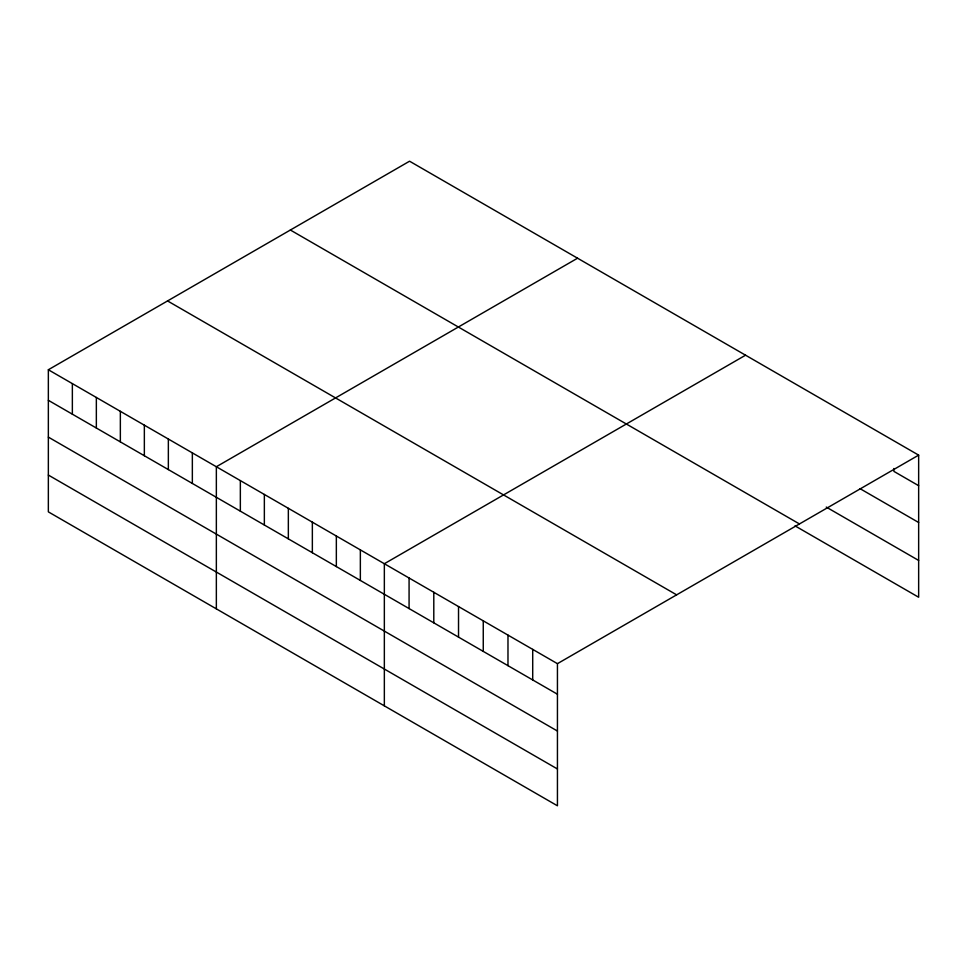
<?xml version="1.0" encoding="UTF-8"?>
<svg xmlns="http://www.w3.org/2000/svg" width="967" height="967" viewBox="0 0 967 967"><rect width="100%" height="100%" fill="white"/><g stroke="black" fill="none" stroke-linecap="round" stroke-linejoin="round"><path stroke-width="1.45" d="M48.35 369.757L557.439 663.664L557.439 805.789L48.35 511.869L48.35 369.757L409.561 161.211L918.65 455.131L918.65 597.243L795.019 525.867M577.565 258.201L216.354 466.747L216.354 608.872M745.557 355.191L384.346 563.737L384.346 705.862M557.439 663.664L918.65 455.131M918.65 485.688L893.919 471.4L893.919 468.499M860.086 488.686L918.65 522.494M826.253 507.083L918.65 560.437M290.366 230.025L799.455 523.945M167.545 300.93L676.634 594.85M48.35 400.314L557.439 694.221M48.35 437.12L557.439 731.04M48.35 475.063L557.439 768.97M532.708 649.389L532.708 679.946M507.977 635.114L507.977 665.671M483.258 620.838L483.258 651.395M458.527 606.563L458.527 637.12M433.796 592.288L433.796 622.845M409.077 578.012L409.077 608.569M360.353 549.885L360.353 580.442M336.347 536.02L336.347 566.577M312.353 522.168L312.353 552.725M288.347 508.316L288.347 538.873M264.354 494.451L264.354 525.008M240.348 480.599L240.348 511.156M192.348 452.882L192.348 483.44M168.355 439.03L168.355 469.587M144.349 425.178L144.349 455.735M120.355 411.313L120.355 441.871M96.349 397.461L96.349 428.018M72.356 383.609L72.356 414.166"/></g></svg>
